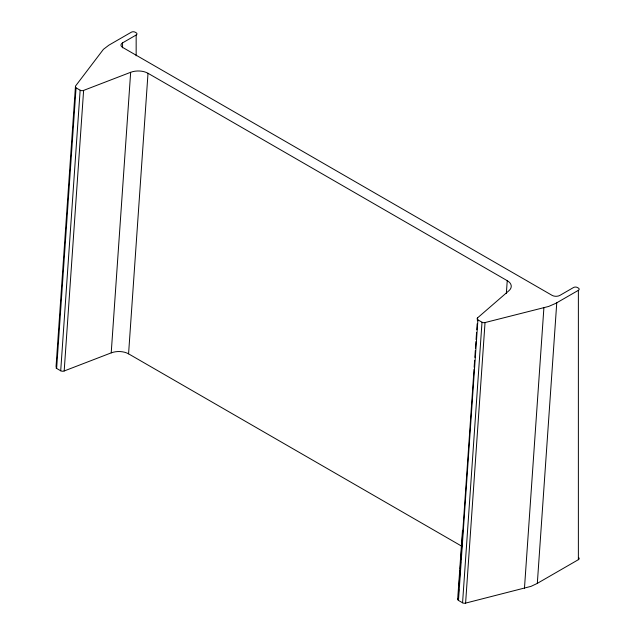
<?xml version="1.0" encoding="UTF-8"?>
<svg xmlns="http://www.w3.org/2000/svg" width="635" height="635" viewBox="0 0 635 635"><rect width="100%" height="100%" fill="white"/><g stroke="black" fill="none" stroke-linecap="round" stroke-linejoin="round"><path stroke-width="0.95" d="M56.047 366.665L75.486 86.098L103.41 49.347L108.815 45.212L131.302 32.218A2.746 1.587 0 0 1 135.191 32.218L136.16 32.774A2.746 1.587 0 0 1 136.16 35.02L136.16 55.816M477.377 320.826L477.583 317.857L508.937 290.703A13.756 7.945 0 0 0 507.246 280.678L148.011 73.287A13.756 7.945 0 0 0 130.659 72.311L111.212 352.869L64.183 370.975A2.754 1.587 0 0 1 60.706 370.776L56.626 368.419L76.057 87.852A2.746 1.587 0 0 1 75.422 87.281M60.706 370.776L80.145 90.21L76.057 87.852M64.183 370.975L83.614 90.408L130.651 72.303M462.082 546.394L128.572 353.846L148.011 73.287M457.676 599.265L462.47 530.495M458.414 594.471L458.756 589.534M459.034 585.581L459.438 579.652M459.581 577.675L460.058 570.762M460.192 568.785L460.677 561.872M460.812 559.895L474.02 369.229M474.154 367.252L474.639 360.339M474.845 357.378L475.321 350.464M475.456 348.488L475.94 341.566M476.075 339.598L476.552 332.676M476.758 329.716L477.171 323.786M578.834 557.776A2.746 1.587 0 0 1 578.374 559.673L536.996 583.557L531.019 586.359L465.598 603.115A2.746 1.587 0 0 1 462.566 602.79L458.478 600.432L477.917 319.865A2.754 1.587 0 0 1 477.583 317.865M462.566 602.79L482.005 322.223L477.917 319.865M465.598 603.115L485.037 322.556L548.696 306.435L555.855 303.316L578.374 290.33A2.746 1.587 0 0 0 578.374 288.084L577.405 287.52A2.746 1.587 0 0 0 573.516 287.52L559.911 295.378A5.501 3.175 0 0 1 552.132 295.378L122.555 47.363A5.501 3.175 0 0 1 122.555 42.878L136.16 35.02M506.349 293.521L507.238 280.686M524.454 588.415L543.893 307.856M537.321 583.367L556.76 302.808M578.374 290.33L578.374 559.673M122.555 42.878L122.555 47.823M83.614 90.408A2.754 1.587 0 0 1 80.145 90.218M56.618 368.419A2.746 1.587 0 0 1 55.983 367.84M458.478 600.432A2.754 1.587 0 0 1 458.145 598.424M485.037 322.556A2.746 1.587 0 0 1 482.005 322.223M111.22 352.877A13.756 7.945 0 0 1 128.588 353.846"/></g></svg>
